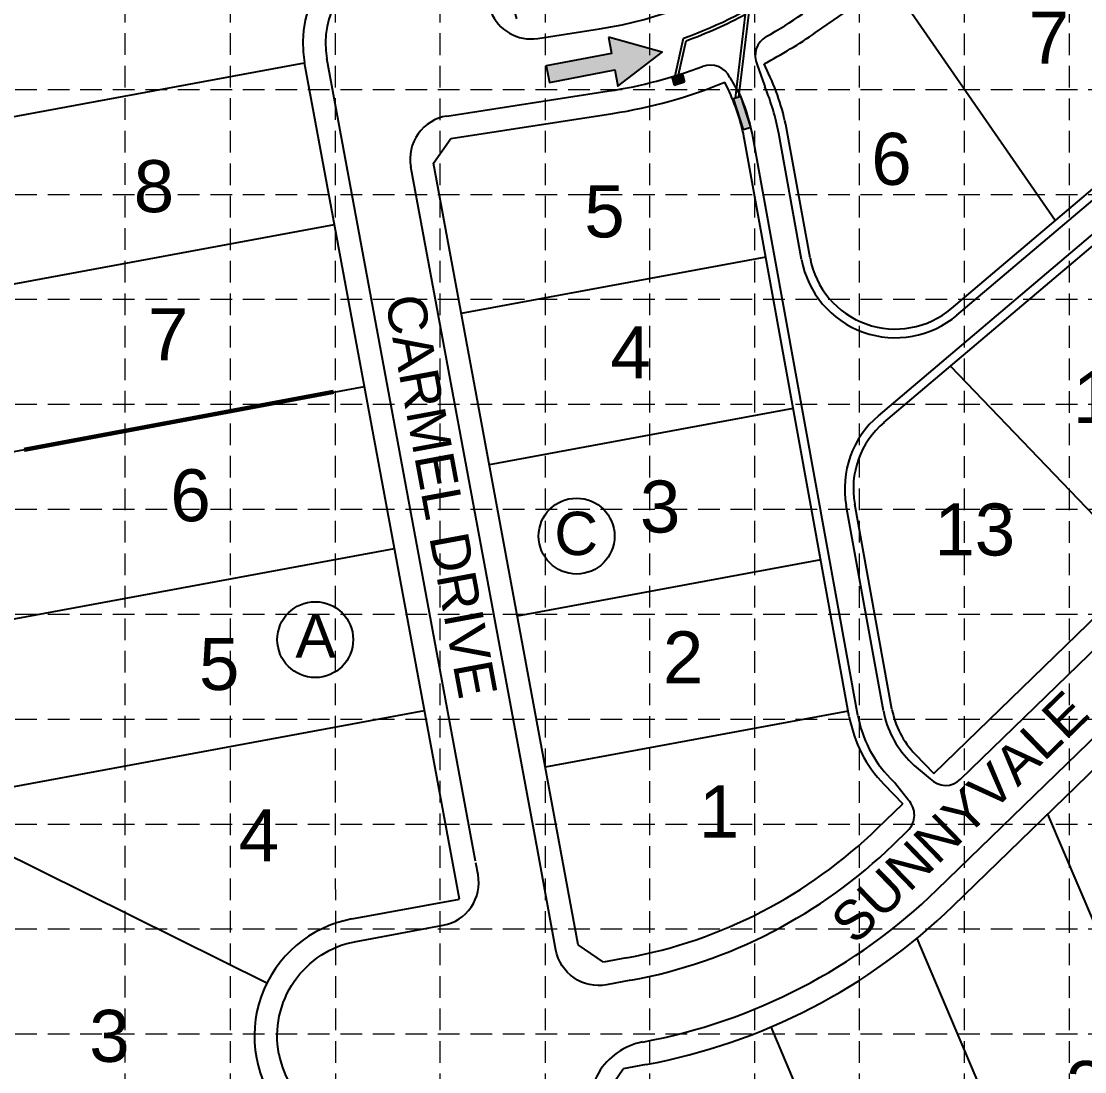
# Model space of a CAD drawing. Header units: feet. Extents: x 4586 to 6528, y 2127 to 5231.
# Drawn here: x 4879.3 to 5369.9, y 3177.6 to 3662.3 of the extents above; entities that cross this region are included whole.
import ezdxf
from ezdxf.enums import TextEntityAlignment as Align

# ---------------------------------------------------------------- set-up
doc = ezdxf.new("R2010")
doc.units = ezdxf.units.FT
doc.header["$LTSCALE"] = 80
doc.header["$MEASUREMENT"] = 0
doc.linetypes.add('HIDDEN', pattern=[0.375, 0.25, -0.125])
doc.linetypes.add('TIGHT', pattern=[0.12, 0.08, -0.04])
doc.layers.get('0').update_dxf_attribs({"linetype": 'CONTINUOUS'})
for name, color, linetype in [('BLOCK', 8, 'CONTINUOUS'), ('FLOW ARROWS', 250, 'CONTINUOUS'), ('GRID', 254, 'HIDDEN'), ('LOTNUMS', 8, 'CONTINUOUS'), ('LOTS', 8, 'CONTINUOUS'), ('P-PAV', 8, 'CONTINUOUS'), ('P-RW', 161, 'TIGHT'), ('ROW', 60, 'CONTINUOUS'), ('STORM', 5, 'CONTINUOUS'), ('STREETS', 9, 'CONTINUOUS')]:
    doc.layers.add(name, color=color, linetype=linetype)
doc.layers.get('0').freeze()
doc.styles.get("Standard").update_dxf_attribs({"font": 'ARIAL.TTF', "height": 6.4})

# ---------------------------------------------------------------- blocks, each defined once
blk = doc.blocks.new('arrow')
blk.add_lwpolyline([(-67.01, -25.36), (-59.33, -25.42), (-59.57, -56.14), (-51.89, -56.2), (-51.65, -25.48), (-43.97, -25.54), (-55.3, -2.41), (-67.01, -25.36)], close=True)
at = {"color": 254}
for points in [[(-43.97, -25.54), (-67.01, -25.36), (-55.3, -2.41), (-67.01, -25.36)], [(-59.57, -56.14), (-51.89, -56.2), (-59.33, -25.42), (-51.65, -25.48)]]:
    blk.add_solid(points, dxfattribs=at)

msp = doc.modelspace()

# ---------------------------------------------------------------- hatches: boundary and pattern name
at = {"layer": 'STORM'}
for points in [[(5184.12, 3638.13), (5179.35, 3636.64), (5180.54, 3632.82), (5185.31, 3634.31)], [(5211.17, 3627.67), (5207.85, 3626.59), (5212.5, 3612.33), (5215.83, 3613.41)]]:
    msp.add_hatch(color=256, dxfattribs=at).paths.add_polyline_path(points)

# ---------------------------------------------------------------- linework, layer by layer
at = {"layer": 'BLOCK', "color": 7}
for centre in [(5135.47, 3424.74), (5014.89, 3376.96)]:
    msp.add_circle(centre, 17.5, dxfattribs=at)
at = {"layer": 'GRID', "color": 252, "linetype": 'HIDDEN', "lineweight": 0, "ltscale": 0.5}
for p, q in [((4927.08, 2371.75), (4927.23, 5178.72)), ((4975.87, 2371.74), (4975.61, 5178.55)), ((5024.47, 2371.74), (5023.98, 5178.59)), ((5072.51, 2371.73), (5072.52, 5178.56)), ((5121.07, 2371.72), (5121.02, 5178.55)), ((5169.2, 2371.71), (5169.29, 5178.54)), ((5217.64, 2371.71), (5217.93, 5178.48)), ((5266.04, 2371.7), (5266.04, 5180.48)), ((5314.47, 2371.69), (5314.47, 5180.48)), ((5362.89, 2371.68), (5362.89, 5180.48)), ((4636.51, 3630.86), (6476.69, 3630.86)), ((4636.51, 3582.43), (6476.69, 3582.43)), ((4636.51, 3534), (6476.69, 3534)), ((4636.51, 3485.58), (6476.69, 3485.58)), ((4636.51, 3437.15), (6476.69, 3437.15)), ((4636.51, 3388.73), (6476.69, 3388.73)), ((4636.51, 3340.3), (6476.69, 3340.3)), ((4636.51, 3291.87), (6476.69, 3291.87)), ((4636.51, 3243.45), (6476.69, 3243.45)), ((4636.51, 3195.02), (6476.69, 3195.02))]:
    msp.add_line(p, q, dxfattribs=at)
at = {"layer": 'LOTS', "color": 7}
for p, q in [((5356.32, 3570.34), (5279.96, 3680.72)), ((4864.32, 3616.23), (5009.94, 3643.19)), ((4864.61, 3538.99), (5023.78, 3568.46)), ((5222.79, 3553.5), (5082.22, 3527.47)), ((5307.91, 3503.13), (5397.63, 3409.7)), ((4864.89, 3461.75), (5037.62, 3493.73)), ((5235.46, 3483.64), (5095.15, 3457.66)), ((4865.17, 3384.51), (5051.46, 3419)), ((5248.13, 3413.78), (5108.08, 3387.84)), ((4865.46, 3307.27), (5065.3, 3344.27)), ((5260.81, 3343.92), (5121.01, 3318.03)), ((5352.8, 3296.47), (5438.45, 3094.79)), ((4992.58, 3218.43), (4865.55, 3281.5)), ((5292.43, 3239.09), (5359.82, 3080.4)), ((5225.05, 3198.21), (5281.19, 3066.01))]:
    msp.add_line(p, q, dxfattribs=at)
at = {"layer": 'P-PAV', "color": 7}
for p, q in [((5117.51, 3654.36), (5146.1, 3658.78)), ((5088.86, 3274.68), (5020.27, 3645.1)), ((5218.84, 3642.25), (5222.17, 3632.58)), ((5206.15, 3636.32), (5210.85, 3628.28)), ((5075.62, 3618.54), (5150.53, 3630.12)), ((5265.22, 3342.02), (5216.9, 3608.35)), ((5239.24, 3552.41), (5228.71, 3610.49)), ((5310.97, 3526.69), (5405.29, 3606.58)), ((5274.71, 3480.25), (5413.05, 3597.42)), ((5117.36, 3280.05), (5059.01, 3595.13)), ((5277.03, 3344.16), (5259.85, 3438.82)), ((5312.66, 3312.54), (5399.86, 3397.26)), ((5301.86, 3261.61), (5420.07, 3376.46)), ((5288.76, 3321.36), (5290.52, 3319.55)), ((5291.26, 3318.86), (5298.52, 3312.75)), ((5280.15, 3313), (5281.92, 3311.18)), ((5288.48, 3302.99), (5282.58, 3310.43)), ((5281.65, 3282.41), (5288.28, 3288.85))]:
    msp.add_line(p, q, dxfattribs=at)
for points in [[(5160.43, 3219.76), (5149.25, 3217.69, -0.414214), (5125.94, 3233.71), (5117.36, 3280.05)], [(4998.09, 3185.87, -0.414214), (5033.74, 3237.73), (5073.98, 3245.18, 0.414214), (5090.01, 3268.49), (5088.99, 3273.96)]]:
    msp.add_lwpolyline(points, format="xyb", dxfattribs=at)
for centre, radius, start, end in [((5059.11, 3652.3), 39.5, 21.5212, 190.4911), ((5117.75, 3842.1), 185.5, 278.7905, 304.6736), ((5114.46, 3674.12), 20, 201.5212, 278.7905), ((5117.75, 3842.1), 214.5, 299.3821, 304.6736), ((5227.9, 3646.48), 10, 119.3821, 205.0393), ((5117.75, 3842.1), 214.5, 278.7905, 290.6965), ((5197.09, 3632.09), 10, 25.0393, 110.6965), ((5231.63, 3635.85), 10, 199.0607, 202.4386), ((5124.41, 3591.57), 106, 10.2834, 22.4386), ((5202.21, 3623.24), 10, 22.1487, 30.2859), ((5124.41, 3591.57), 94, 10.2834, 22.1487), ((5078.68, 3598.77), 20, 98.7905, 190.4911), ((5282.54, 3560.27), 44, 190.2834, 310.2647), ((5303.15, 3446.67), 44, 130.2647, 190.2834), ((5320.32, 3352.02), 56, 190.2834, 224.1724), ((5320.32, 3352.02), 44, 190.2834, 224.1724), ((5297.69, 3326.51), 10, 224.1724, 229.9115), ((5305.69, 3319.71), 10, 224.1724, 314.1724), ((5274.74, 3304.22), 10, 38.4332, 44.1724), ((5281.31, 3296.02), 10, 314.1724, 44.1724), ((5117.55, 3451.32), 235.5, 280.4911, 314.1724), ((5117.55, 3451.32), 264.5, 280.5436, 314.1724), ((5171.44, 3161.8), 30, 100.5436, 199.0192), ((5041.84, 3193.97), 44.5, 190.4911, 280.4911)]:
    msp.add_arc(centre, radius, start, end, dxfattribs=at)
at = {"layer": 'P-RW', "color": 41, "const_width": 2}
msp.add_lwpolyline([(5023.4, 3491.3), (4880.58, 3464.55)], dxfattribs=at)
at = {"layer": 'ROW', "color": 7}
for p, q in [((5245.75, 3657.06), (5413.07, 3772.8)), ((5081.41, 3257.24), (5009.94, 3643.19)), ((5224.07, 3638.13), (5221.94, 3642.68)), ((5205.95, 3629.66), (5203.82, 3634.21)), ((5077.44, 3608.19), (5152.13, 3619.74)), ((5243.18, 3553.13), (5232.64, 3611.21)), ((5069.38, 3596.83), (5077.44, 3608.19)), ((5261.28, 3341.31), (5212.96, 3607.64)), ((5308.39, 3529.74), (5402.71, 3609.63)), ((5136.17, 3236.12), (5069.38, 3596.83)), ((5277.29, 3477.2), (5415.63, 3594.37)), ((5280.96, 3344.88), (5263.79, 3439.53)), ((5300.33, 3315.2), (5392.55, 3404.79)), ((5309.17, 3254.08), (5427.39, 3368.93)), ((5291.63, 3324.15), (5300.33, 3315.2)), ((5277.29, 3310.21), (5285.98, 3301.26)), ((5274.33, 3289.94), (5285.98, 3301.26)), ((5031.83, 3248.06), (5081.41, 3257.24)), ((5147.83, 3228.11), (5136.17, 3236.12)), ((5158.52, 3230.09), (5147.83, 3228.11)), ((5167.62, 3180.92), (5156.93, 3178.94)), ((5148.92, 3167.29), (5156.93, 3178.94))]:
    msp.add_line(p, q, dxfattribs=at)
for centre, radius, start, end in [((5059.11, 3652.3), 50, 12.9331, 190.4911), ((5117.75, 3842.1), 225, 297.5866, 304.6736), ((5124.41, 3591.57), 110, 10.2834, 25.0393), ((5117.75, 3842.1), 225, 278.7905, 292.492), ((5124.41, 3591.57), 90, 10.2834, 25.0393), ((5282.54, 3560.27), 40, 190.2834, 310.2647), ((5303.15, 3446.67), 40, 130.2647, 190.2834), ((5320.32, 3352.02), 60, 190.2834, 224.1724), ((5320.32, 3352.02), 40, 190.2834, 224.1724), ((5117.55, 3451.32), 225, 280.4911, 314.1724), ((5117.55, 3451.32), 275, 280.4911, 314.1724), ((5041.84, 3193.97), 55, 100.4911, 280.4911)]:
    msp.add_arc(centre, radius, start, end, dxfattribs=at)
at = {"layer": 'STORM'}
for p, q in [((5208.72, 3626.87), (5213.4, 3665.6)), ((5210.3, 3627.39), (5215.02, 3666.49)), ((5180.91, 3637.12), (5184.8, 3654.47)), ((5182.56, 3637.64), (5186.08, 3653.34)), ((5179.35, 3636.64), (5184.12, 3638.13)), ((5179.35, 3636.64), (5180.54, 3632.82)), ((5184.12, 3638.13), (5185.31, 3634.31)), ((5180.54, 3632.82), (5185.31, 3634.31)), ((5207.85, 3626.59), (5211.17, 3627.67)), ((5212.5, 3612.33), (5207.85, 3626.59)), ((5215.83, 3613.41), (5211.17, 3627.67)), ((5212.5, 3612.33), (5215.83, 3613.41))]:
    msp.add_line(p, q, dxfattribs=at)
for radius, start, end in [(199.25, 289.6651, 304.6736), (200.75, 289.9012, 298.4549)]:
    msp.add_arc((5117.75, 3842.1), radius, start, end, dxfattribs=at)

# ---------------------------------------------------------------- block references
at = {"layer": 'FLOW ARROWS', "rotation": 281.3137308695888}
msp.add_blockref('arrow', (5188.2, 3594.26), dxfattribs=at)

# ---------------------------------------------------------------- texts
at = {"layer": 'BLOCK', "color": 7}
for s, p in [('C', (5125.19, 3415.97)), ('A', (5005.74, 3368.68))]:
    msp.add_text(s, height=20, dxfattribs=at).set_placement(p)
at = {"layer": 'LOTNUMS', "color": 7}
for s, p in [('7', (5353.35, 3654.75)), ('6', (5280.76, 3598.81)), ('8', (4940.47, 3586.19)), ('5', (5148.32, 3574.56)), ('7', (4947.03, 3517.89)), ('4', (5160.42, 3509.49)), ('12', (5383.1, 3488.99)), ('6', (4957.37, 3443.58)), ('3', (5174.02, 3438.37)), ('13', (5319.17, 3427.78)), ('2', (5184.61, 3368.77)), ('5', (4970.58, 3365.71)), ('1', (5201.24, 3297.65)), ('4', (4988.95, 3286.68)), ('3', (4919.95, 3194.11)), ('3', (5370.58, 3170.54))]:
    msp.add_text(s, height=24, dxfattribs=at).set_placement(p, align=Align.MIDDLE_CENTER)
at = {"layer": 'STREETS', "color": 7}
for s, rotation, p in [('CARMEL DRIVE', 280.4911, (5047.06, 3534.32)), ('SUNNYVALE', 44.1722, (5263.82, 3235.59))]:
    msp.add_text(s, height=18, rotation=rotation, dxfattribs=at).set_placement(p)

doc.saveas('drawing.dxf')
